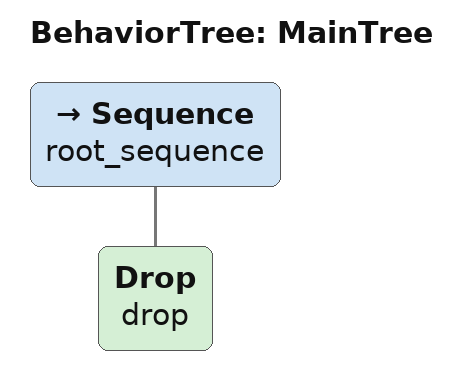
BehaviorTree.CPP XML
<root main_tree_to_execute = "MainTree" >
    <BehaviorTree ID="MainTree">
       <Sequence name="root_sequence">
           <Drop    name="drop"/>
       </Sequence>
    </BehaviorTree>
</root>
